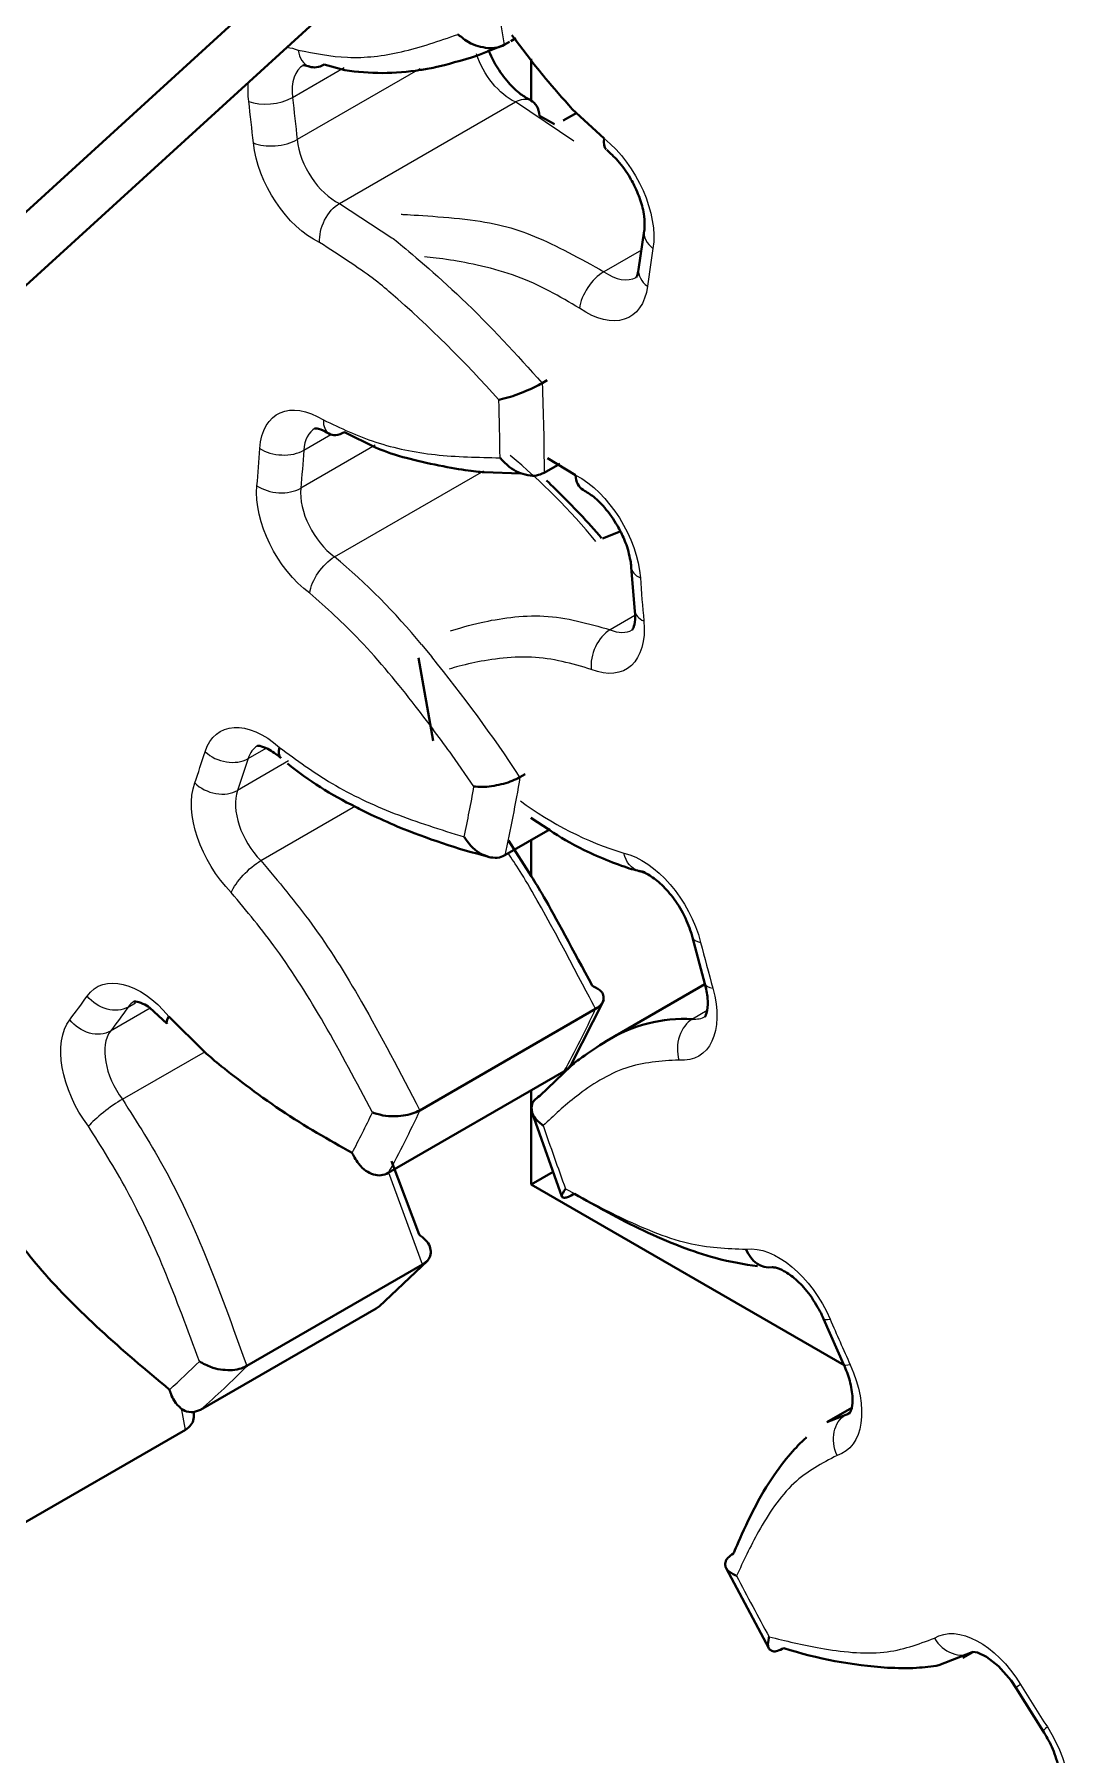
# Model space of a CAD drawing. Header units: inches. Extents: x 0 to 11, y 0 to 8.5.
# Drawn here: x 7.0378 to 7.1496, y 6.1361 to 6.3207 of the extents above; entities that cross this region are included whole.
import ezdxf

# ---------------------------------------------------------------- set-up
doc = ezdxf.new("R2010")
doc.units = ezdxf.units.IN
doc.header["$LTSCALE"] = 0.5
doc.header["$MEASUREMENT"] = 0
doc.layers.add('TANGENT_LINES', color=7, linetype='Continuous', lineweight=15)
doc.layers.add('Visible', color=7, linetype='Continuous', lineweight=40)

msp = doc.modelspace()

# ---------------------------------------------------------------- linework, layer by layer
at = {"layer": 'TANGENT_LINES'}
for p, q in [((7.065508634725383, 6.313908992679453), (7.071047458587873, 6.317106834088245)), ((7.079165616468493, 6.316975591328117), (7.066014469923926, 6.309382773423561)), ((7.07056568136339, 6.302537520574464), (7.089421862195031, 6.31342414152001)), ((7.095715333725237, 6.309217539592444), (7.089421862195031, 6.313424141520011)), ((7.07056568136339, 6.302537520574464), (7.076186315709505, 6.298858565700209)), ((7.102955130839349, 6.297536920485705), (7.09892582568039, 6.295210600096057)), ((7.074389740560518, 6.276586446464885), (7.066401313884017, 6.271974326229358)), ((7.066724123763697, 6.27604593926766), (7.06964309773905, 6.277731209657423)), ((7.070025646522596, 6.264600540157745), (7.08603149442225, 6.273841520637908)), ((7.102240902336122, 6.258309010691499), (7.099586339337124, 6.256776398048239)), ((7.079344319391386, 6.255207235363665), (7.080456254101424, 6.253865997083445)), ((7.060747830980685, 6.242954460230019), (7.062690286907018, 6.244075937668224)), ((7.065101491959473, 6.242710655628544), (7.059612563058087, 6.239541621088624)), ((7.084984884568445, 6.239963934967973), (7.082650230615687, 6.243313056997986)), ((7.062128277723386, 6.232009054218373), (7.072280749940999, 6.23787058671428)), ((7.05023409087673, 6.216162085043473), (7.045988633759902, 6.213710969264295)), ((7.047879432651314, 6.216293900503459), (7.048674552597362, 6.216752963212719)), ((7.110007399880673, 6.215923226957982), (7.108421611897389, 6.215007671850181)), ((7.047269582013894, 6.206397335951543), (7.056176094407489, 6.211539513216473)), ((7.079476716520672, 6.188660008048557), (7.075847381530878, 6.198507006268001)), ((7.054036381702806, 6.170926635279947), (7.053612839101042, 6.173240912343231)), ((7.1252856149913, 6.172765112204765), (7.12487649069236, 6.172528904183536))]:
    msp.add_line(p, q, dxfattribs=at)
for centre, radius, start, end in [((6.996466510267635, 6.200741773892241), 0.1217752758175005, 41.51505375645652, 49.19114554115085), ((7.044510846594056, 6.222169106947415), 0.06936568915962296, 39.45371021500236, 50.23296564881672), ((7.025391360581325, 6.211001914333208), 0.06974978259296498, 39.32881864852151, 50.21414022638424), ((6.959201575552158, 6.155076071913192), 0.1564037927456683, 33.30759553073523, 39.1707659837799), ((7.11182025219418, 6.267754687436857), 0.03657192134184285, 233.295110607092, 252.8849515453306)]:
    msp.add_arc(centre, radius, start, end, dxfattribs=at)
at = {"layer": 'TANGENT_LINES', "extrusion": (0, 0, -1)}
for centre, major_axis, ratio, start_param, end_param in [((6.923302046721674, 6.371203040039544), (-0.1196428560425813, 0.2072275079693781), 0.5773502727292965, 2.082554580834206, 2.131272883137315), ((7.067294781745012, 6.310878910774473), (-0.004629578255675849, 0.008018664854769772), 0.5773502727292965, 0.4147806125340672, 0.6052376483694278), ((7.089028557818946, 6.31846826929916), (-0.002962911604336408, 0.005131913499972467), 0.5773502727292966, 10.1161745980382, 11.33796045440297), ((7.067294781745012, 6.310878910774473), (-0.004629578255675849, 0.008018664854769772), 0.5773502727292965, 11.63102215645535, 11.89967442304782), ((6.923302046721674, 6.371203040039543), (-0.1016964276361944, 0.1761433817739717), 0.5773502727292964, 2.206244195685996, 2.231982743541933), ((7.089643099739373, 6.310586770488658), (-0.001414125772591249, -0.00301850284253706), 0.6289932435505613, 2.407827011951961, 3.153010181861487), ((7.06781535438335, 6.30622082073542), (-0.004629578255675849, 0.008018664854769772), 0.5773502727292965, 10.11617459803824, 11.65676070431137), ((7.097636597870226, 6.302755890855265), (-0.004697449011787407, 0.00813622045414454), 0.5773502727292962, 0.9869943707151239, 2.525048572914985), ((7.070786918907732, 6.299700149543111), (-0.001414125772591271, -0.003018502842537052), 0.6289932435505668, 0.8370306851568661, 2.40782701195205), ((7.097020007898779, 6.298511016668924), (-0.004697449011787407, 0.00813622045414454), 0.5773502727292962, 8.777587161752297, 10.3156413639522), ((6.923302046721674, 6.371203040039544), (-0.1196428560425813, 0.2072275079693781), 0.5773502727292965, 2.306954056090618, 2.355672358393729), ((7.06854568389134, 6.271912722444994), (-0.004629578255675849, 0.008018664854769772), 0.5773502727292965, 11.85542163171194, 13.39600773798496), ((6.923302046721673, 6.371203040039544), (-0.1016964276361944, 0.1761433817739717), 0.5773502727292964, 2.430643670942406, 2.456382218798348), ((7.096212663531531, 6.265532605561092), (-0.004697449011787407, 0.00813622045414454), 0.5773502727292962, 0.7356669584280882, 2.273721160627861), ((7.068213468989669, 6.267722483513926), (-0.004629578255675849, 0.008018664854769772), 0.5773502727292965, 10.34057407329475, 11.8811601795677), ((7.069719165860567, 6.262078937799562), (-0.001963227281448049, -0.002693854070377462), 0.4973765766384036, 0.7281726093988955, 2.298968936193721), ((7.096606340730339, 6.260671936492994), (-0.004697449011787407, 0.00813622045414454), 0.5773502727292962, 2.243074442285671, 3.781128644485416), ((7.062395272629939, 6.237857127660868), (-0.004629578255675849, 0.008018664854769772), 0.5773502727292965, 12.07982110696819, 13.62040721324131), ((6.923302046721673, 6.371203040039544), (-0.1016964276361944, 0.1761433817739717), 0.5773502727292964, 2.655043146198822, 2.680781694054762), ((7.061226928830635, 6.234344855914702), (-0.004629578255675849, 0.008018664854769772), 0.5773502727292965, 10.56497354855111, 12.10555965482409), ((6.923302046721674, 6.371203040039544), (-0.1196428560425813, 0.2072275079693781), 0.5773502727292965, 2.531353531347031, 2.580071833650141), ((7.1034144747155, 6.234163153689683), (-0.0007125396619753079, -0.003256285973501597), 0.7225853181411191, 0.01879555983520237, 0.9884746694573651), ((7.103027368156013, 6.224339105591541), (-0.004697449011787407, 0.00813622045414454), 0.5773502727292962, 0.4843395461407574, 2.022393748340657), ((7.061309447075134, 6.229929664204895), (-0.002363054115279829, -0.002350975618625207), 0.3408193713098477, 0.6612682573590012, 2.232064584153492), ((7.049151955263335, 6.210419816148351), (-0.004629578255675849, 0.008018664854769772), 0.5773502727292965, 12.30422058222467, 13.84480668849778), ((7.104406576338833, 6.219168055355526), (-0.004697449011787407, 0.00813622045414454), 0.5773502727292962, 1.991747029998464, 3.529801232198294), ((7.045837778097009, 6.218832651400158), (0.002728061013079112, -0.001915409674202593), 0.7886009838275608, 0.3513017211467865, 1.922098047941466), ((6.923302046721673, 6.371203040039544), (-0.1016964276361944, 0.1761433817739717), 0.5773502727292964, 2.879442621455239, 2.905181169311176), ((7.047206068203075, 6.20776163155841), (-0.004629578255675849, 0.008018664854769772), 0.5773502727292965, 10.78937302380758, 12.32995913008055), ((7.043977966837414, 6.216292050904158), (0.002649807142610726, -0.002022284158589067), 0.793785496222926, 0.3198569483203443, 1.890653275115578), ((6.923302046721674, 6.371203040039544), (-0.1196428560425813, 0.2072275079693781), 0.5773502727292965, 2.755753006603444, 2.804471308906559), ((7.117652518789385, 6.181763730048798), (-0.004697449011787407, 0.00813622045414454), 0.5773502727292962, 0.2330121338535738, 1.771066336053482), ((6.923302046721674, 6.371203040039544), (-0.1196428560425813, 0.2072275079693781), 0.5773502727292965, 2.980152481859862, 3.028870784162975), ((7.119930597233717, 6.176607214748985), (-0.004697449011787407, 0.00813622045414454), 0.5773502727292962, 1.740419617711227, 3.278473819911098), ((7.127710634503137, 6.179267709335971), (0.003036744994438582, 0.001374514805254321), 0.1378336515324771, 2.519282296927612, 3.141732313094305), ((7.12630014445729, 6.169537851331635), (0.0009512564571256488, -0.003194717869215978), 0.808859388925253, 1.380164350779556, 2.95096067757403), ((7.139169163429813, 6.140481646359487), (-0.004697449011787407, 0.00813622045414454), 0.5773502727292962, 12.54805533592553, 14.08610953812542), ((7.14220297208881, 6.135663668816504), (-0.004697449011787407, 0.00813622045414454), 0.5773502727292962, 1.489092205424162, 3.027146407623906)]:
    msp.add_ellipse(centre, major_axis=major_axis, ratio=ratio, start_param=start_param, end_param=end_param, dxfattribs=at)
at = {"layer": 'TANGENT_LINES'}
for centre, major_axis, ratio, start_param, end_param in [((7.069651804348967, 6.312239738392667), (0.002962911604336408, -0.005131913499972467), 0.5773502727292966, 9.415111355572426, 10.36012641867321), ((7.06847862583018, 6.320354782921631), (0.001148541001695656, 0.003129211510674063), 0.6714597674307805, 2.248352518293446, 3.137202248140592), ((7.063178061436473, 6.314847964482838), (-0.003308938037886106, -0.0004025421375974995), 0.4846217636544687, 0.7208683050116246, 2.291664631806177), ((6.920945024117719, 6.36984221242135), (0.1000297609848549, -0.1732566304191744), 0.5773502727292964, 0.9096099100478601, 0.9353484579037997), ((7.063675606681513, 6.310395923827569), (-0.00331620314321087, -0.000337502331946699), 0.5013727289015661, 0.7305487527600093, 2.301345079554916), ((7.070172376987305, 6.307581648353613), (0.002962911604336408, -0.005131913499972467), 0.5773502727292966, 10.33438787081732, 11.87497397709039), ((7.106542337015448, 6.299046698289779), (-0.003290749659038846, 0.0005311099628578224), 0.6661645373154268, 0.000504619980745674, 0.8853404309139522), ((7.22733086732199, 6.202346511447177), (0.0883333325209826, -0.1529978218042435), 0.5773502727292962, 10.04132204144415, 10.07196875978638), ((7.098677702278281, 6.292647321271298), (0.001910779570495087, 0.002731306014361945), 0.5133647656697856, 0.8328516190124912, 2.403647945807117), ((7.099377030502735, 6.299871844287117), (0.003030782360447963, -0.005249469099347232), 0.5773502727292957, 11.6755072111763, 12.55348514889473), ((7.105956880824718, 6.29501616262369), (-0.003305745283944177, 0.000427971060694479), 0.6513852489273385, 0.00051095192364722, 0.8647387408887617), ((6.920945024117719, 6.36984221242135), (0.1179761893912419, -0.2043407566145807), 0.5773502727292967, 0.7943447531804521, 0.8262141395147844), ((7.070902706495295, 6.273273550063188), (0.002962911604336408, -0.005131913499972467), 0.5773502727292966, 9.422109363101157, 10.13572694341679), ((7.071192253958777, 6.280659052860458), (0.001773692624638059, 0.002822255407367602), 0.5512523523821817, 2.377356738885558, 3.142004997076086), ((6.920945024117718, 6.36984221242135), (0.1000297609848549, -0.1732566304191744), 0.5773502727292964, 0.6852104347914432, 0.7109489826473803), ((7.064373630256424, 6.277605435212415), (-0.003325855329879069, 0.0002231533908012737), 0.6186945306279809, 0.8254996551633559, 2.396295981958335), ((7.064056110793268, 6.273600550394817), (-0.003319417207281971, 0.0003042704637513776), 0.6322017827922622, 0.8407698608507154, 2.411566187645314), ((7.070570491593624, 6.269083311132119), (0.002962911604336408, -0.005131913499972467), 0.5773502727292966, 10.10998839556077, 11.65057450183399), ((7.10519030209372, 6.263702946649301), (-0.00332548465851074, -0.0002286107983469449), 0.5278258173972441, 0.0003710692726027882, 0.7474262433886327), ((7.22733086732199, 6.202346511447175), (0.0883333325209826, -0.1529978218042435), 0.5773502727292962, 10.29264945373134, 10.32329617207357), ((7.105564101156088, 6.259087709735319), (-0.0033189815614885, -0.0003089862547274366), 0.5084895826143441, 12.56602013879982, 13.30125952600936), ((7.099928921946173, 6.253885853963427), (0.001258479564671276, 0.003086638996775604), 0.6551346259384565, 0.7010211289370176, 2.271817455732118), ((7.098963363334295, 6.262032764111187), (0.003030782360447963, -0.005249469099347232), 0.5773502727292957, 11.92683462346343, 12.55419133734414), ((6.920945024117718, 6.36984221242135), (0.1000297609848549, -0.1732566304191744), 0.5773502727292964, 0.460810959535027, 0.4865495073909705), ((7.05849528081431, 6.245056280677585), (-0.003178981032841545, 0.001002591992759177), 0.7217433703924366, 0.9865489258723508, 2.557345252667247), ((7.064752295233894, 6.239217955279061), (0.002962911604336408, -0.005131913499972467), 0.5773502727292966, 9.431102028569146, 9.911327468160335), ((7.057378618394686, 6.241699373345355), (-0.00314584915308778, 0.001102154352678431), 0.7313295994490123, 1.009422600249122, 2.58021892704447), ((6.920945024117719, 6.36984221242135), (0.1179761893912419, -0.2043407566145807), 0.5773502727292967, 0.5699452779240413, 0.6018146642583715), ((7.06358395143459, 6.235705683532895), (0.002962911604336408, -0.005131913499972467), 0.5773502727292966, 9.885588920304485, 11.42617502657744), ((7.11166090848559, 6.224589450335916), (-0.003229244139803427, -0.0008264946440578656), 0.3563218601644225, 0.003479286608669255, 0.6660788141334184), ((7.227330867321991, 6.202346511447171), (0.0883333325209826, -0.1529978218042435), 0.5773502727292962, 10.54397686601852, 10.57462358436074), ((7.112970475631232, 6.219679504482997), (-0.003211992801635409, -0.000891186486294213), 0.3336436457318251, 12.56588918064026, 13.22551885340002), ((6.920945024117718, 6.36984221242135), (0.1000297609848549, -0.1732566304191744), 0.5773502727292964, 0.2364114842786116, 0.2621500321345553), ((7.05150897786729, 6.211780643766543), (0.002962911604336408, -0.005131913499972467), 0.5773502727292966, 9.42102807659134, 9.686927992903964), ((6.942158227553315, 6.38208966098509), (0.1196428560425813, -0.2072275079693781), 0.5773502727292965, 0.3371213446832397, 0.3858396469863496), ((7.109333374792337, 6.211971486020841), (0.0003085741364267691, 0.003319019902537432), 0.7557399682427967, 0.4915055093566391, 2.06230183615177), ((7.106763598942788, 6.22052888297372), (0.003030782360447963, -0.005249469099347232), 0.5773502727292957, 12.17816203575078, 12.56611464737657), ((7.04956309080703, 6.209122459176603), (0.002962911604336408, -0.005131913499972467), 0.5773502727292966, 9.661189445047988, 11.20177555132102), ((7.045979460967259, 6.20486442758082), (0.002666101585699793, 0.00200075321962509), 0.1671720595660564, 0.9451875483362544, 2.515983875131301), ((6.920945024117719, 6.36984221242135), (0.1179761893912419, -0.2043407566145807), 0.5773502727292967, 0.3455458026676276, 0.3774151890019573), ((7.227330867322001, 6.202346511447169), (0.1063333323554564, -0.184174736436068), 0.5773502727292964, 10.66751296654231, 10.70241489612413), ((6.942158227553315, 6.38208966098509), (0.1196428560425813, -0.2072275079693781), 0.5773502727292965, 0.1127218694268172, 0.1614401717299312), ((7.125547584194234, 6.184163854172369), (-0.003061128868129426, -0.001319318446704881), 0.1624288899973392, 12.56602641834121, 13.19139928787872), ((7.227330867321992, 6.202346511447168), (0.0883333325209826, -0.1529978218042435), 0.5773502727292962, 10.7953042783057, 10.82595099664793), ((6.920945024117719, 6.36984221242135), (0.1179761893912419, -0.2043407566145807), 0.5773502727292967, 0.1211463274112102, 0.1530157137455394), ((7.227330867322001, 6.202346511447169), (0.1063333323554564, -0.184174736436068), 0.5773502727292964, 10.91884037882949, 10.95374230841132), ((7.136743494600068, 6.149927660221087), (-0.001757369046377969, 0.002832448613116169), 0.8163596355994749, 1.544901849143719, 3.115698175939145), ((7.145977778313253, 6.144966247040558), (0.002836344408721414, 0.001751074386262873), 0.04167008469994871, 2.525498097557494, 3.141691395840005), ((7.227330867321994, 6.202346511447164), (0.0883333325209826, -0.1529978218042435), 0.5773502727292962, 11.04663169059289, 11.07727840893512), ((7.148858399379368, 6.140391546007512), (0.002804823294851311, 0.001801132253825507), 0.06663693790936241, 2.524536866483893, 3.15068147970102)]:
    msp.add_ellipse(centre, major_axis=major_axis, ratio=ratio, start_param=start_param, end_param=end_param, dxfattribs=at)
for points, knots in [([(7.066121603226225, 6.318993955303438), (7.067867748827882, 6.318641067556761), (7.071430815003212, 6.317920988777146), (7.077291907193949, 6.318598247637083), (7.081245083902623, 6.319971613643175), (7.083266779482024, 6.320673967266105)], [0, 0, 0, 0, 0.3195230394458716, 0.6519970230478052, 1, 1, 1, 1]), ([(7.077179763636934, 6.301368455045828), (7.077179837419814, 6.301368459376504), (7.077188555661668, 6.301368971092613), (7.085137727795059, 6.300981699601147), (7.091391693243238, 6.29937857526366), (7.096380007858822, 6.296618977975004), (7.09892582568039, 6.295210600096057)], [0, 0, 0, 0, 0.002688069982407967, 0.3176244191501812, 0.6517453190897508, 1, 1, 1, 1]), ([(7.076186315709505, 6.298858565700209), (7.07635158479095, 6.298733753014289), (7.077054344014122, 6.298203022974329), (7.084476307764223, 6.291927035045224), (7.089551897119062, 6.286296035673551), (7.092297515903075, 6.283249970169279)], [0, 0, 0, 0, 0.1236920580663674, 0.5259648924004172, 1, 1, 1, 1]), ([(7.076051229547754, 6.292912757707827), (7.075483987154771, 6.293412903092798), (7.073994435510429, 6.294726261173595), (7.070557807577183, 6.296957667053109), (7.068429896303777, 6.298339321924918)], [0, 0, 0, 0, 0.3808141833391607, 1, 1, 1, 1]), ([(7.096320679674326, 6.291286493653105), (7.094192742574438, 6.292541682501885), (7.089968449799401, 6.295033431522795), (7.082602962605935, 6.296507713234256), (7.080478898679903, 6.296712500117359), (7.0796672559286, 6.296790752841864)], [0, 0, 0, 0, 0.385443801972954, 0.765167103831423, 1, 1, 1, 1]), ([(7.068835231354822, 6.279298225242265), (7.070662627012225, 6.278433179549229), (7.074381093429794, 6.276672945882156), (7.080842936422167, 6.275373082987355), (7.085443611294592, 6.275286494767767), (7.087781875583985, 6.275242486845589)], [0, 0, 0, 0, 0.3221249374039787, 0.6554742303050668, 1, 1, 1, 1]), ([(7.082650230615687, 6.243313056997986), (7.081416246304463, 6.245003848360845), (7.078729216810245, 6.248685585818324), (7.072892963474908, 6.255809389129193), (7.069138765138126, 6.259141320322481), (7.067362143256612, 6.26071811018137)], [0, 0, 0, 0, 0.3090816962758526, 0.6730325713726193, 1, 1, 1, 1]), ([(7.082448645606648, 6.256657542754708), (7.083448114734862, 6.256965751432792), (7.085845415894366, 6.25770501290719), (7.092692274634742, 6.258767273975208), (7.097260095144448, 6.257448173519371), (7.099586339337124, 6.25677639804824)], [0, 0, 0, 0, 0.2597419223397723, 0.6230103502142654, 1, 1, 1, 1]), ([(7.097571899342218, 6.252525026345234), (7.095502566558377, 6.253132668832461), (7.091385611646057, 6.254341578652217), (7.08484430368154, 6.25330228792554), (7.083020206047761, 6.252766518483413), (7.082318224771103, 6.252560334280324)], [0, 0, 0, 0, 0.3833574056021283, 0.7626927705838408, 1, 1, 1, 1]), ([(7.064133026956827, 6.244142748777015), (7.065955028576695, 6.242806988657017), (7.069674940638447, 6.240079817545966), (7.076416009974482, 6.236898349176826), (7.081398802289867, 6.235344369667136), (7.083931075303404, 6.234554631679496)], [0, 0, 0, 0, 0.3207105541422385, 0.654782655336667, 1, 1, 1, 1]), ([(7.098031328909639, 6.216092751307294), (7.098031290911169, 6.216092838734726), (7.098026318432495, 6.216104279485651), (7.091425733544751, 6.228720132257848), (7.089441403242139, 6.231634024797773), (7.088644382879088, 6.232804410437203)], [0, 0, 0, 0, 0.004586468183934803, 0.600185083365772, 1, 1, 1, 1]), ([(7.062128277723386, 6.232009054218374), (7.063986127330866, 6.22979061824561), (7.067822209673497, 6.225209998248644), (7.073136790017205, 6.216787784912344), (7.0770678371522, 6.20924798195908), (7.079175148077998, 6.205206130361748)], [0, 0, 0, 0, 0.3034753549854004, 0.6266150101688631, 1, 1, 1, 1]), ([(7.074094529461344, 6.204984036053866), (7.072388625622468, 6.208208954331438), (7.069088163610878, 6.214448297970303), (7.064038149140709, 6.222484021923215), (7.060593687671877, 6.226605147429464), (7.058952424471178, 6.228568836586701)], [0, 0, 0, 0, 0.3589999524775883, 0.6945676997218572, 1, 1, 1, 1]), ([(7.106976352188382, 6.210610658402648), (7.105049577586964, 6.210490941592878), (7.101150251860998, 6.210248663728191), (7.095908421350773, 6.206875908328571), (7.093527986833486, 6.20462956400722), (7.092406932006057, 6.203571658348724)], [0, 0, 0, 0, 0.3407072581022249, 0.6895090767563004, 1, 1, 1, 1]), ([(7.047269582013894, 6.206397335951543), (7.048856485849458, 6.203892103793313), (7.052110645269542, 6.198754788825327), (7.056273828557055, 6.189769163639582), (7.059108115511881, 6.181947271821633), (7.06062053568903, 6.177773387103009)], [0, 0, 0, 0, 0.307434769784893, 0.6304362808481698, 1, 1, 1, 1]), ([(7.055524618659672, 6.178270814490618), (7.0542911588209, 6.181609237407456), (7.051894197595882, 6.188096737067221), (7.047943241028199, 6.196669260915757), (7.045023320435632, 6.201287784108606), (7.043622438363304, 6.203503599962628)], [0, 0, 0, 0, 0.3554679092864844, 0.6907746555782728, 1, 1, 1, 1]), ([(7.094806153180965, 6.196796659163572), (7.096654343924702, 6.19579386691148), (7.100526130871531, 6.193693110826002), (7.107807765642155, 6.190553819077455), (7.112125563139558, 6.190385760295536), (7.114166701696354, 6.190306314406795)], [0, 0, 0, 0, 0.3250399326261362, 0.6809282930373762, 1, 1, 1, 1]), ([(7.123943121853335, 6.168177023713443), (7.122327396441049, 6.167331095988868), (7.118970494339583, 6.165573559383502), (7.115381629968882, 6.160060013867014), (7.113876282034673, 6.156805007349357), (7.113159062315207, 6.155254166637783)], [0, 0, 0, 0, 0.3269756811129755, 0.6793390403529355, 1, 1, 1, 1]), ([(7.116643720018112, 6.14871078711162), (7.118417778209297, 6.148277415708279), (7.122132811576717, 6.147369898000068), (7.129023540452841, 6.146561830349801), (7.132655285410339, 6.147919605805948), (7.134386471996113, 6.148566832602895)], [0, 0, 0, 0, 0.3235540555306916, 0.6775505552370761, 1, 1, 1, 1])]:
    msp.add_open_spline(points, degree=3, knots=knots, dxfattribs=at)
at = {"layer": 'Visible'}
for p, q in [((6.638105102225481, 5.929957495914593), (7.114234506491382, 6.364275590934919)), ((6.61453487618593, 5.916349219732659), (7.09066428045183, 6.350667314752986)), ((7.088240706108347, 6.319550351525261), (7.085346969190065, 6.318393249070089)), ((7.088795196205401, 6.319870486528131), (7.088240706108347, 6.31955035152526)), ((7.089461793688912, 6.320255346759959), (7.088930193780083, 6.31994914359661)), ((7.089059406595528, 6.320606763740811), (7.091047464887451, 6.317968276708735)), ((7.066726882139528, 6.317358813465378), (7.067330084828485, 6.317225571410957)), ((7.071114984659994, 6.316844501256812), (7.06890097477977, 6.317433334499418)), ((7.091105300627603, 6.318043739064662), (7.091105300627603, 6.313581547773832)), ((7.092000122343328, 6.311947598106851), (7.093625823422086, 6.31104950777939)), ((7.094562922449875, 6.311429837754965), (7.096035944468575, 6.312255075991374)), ((7.095530922476681, 6.312663302555976), (7.098966788126139, 6.309503457894384)), ((7.103251587356409, 6.299577808252637), (7.102651135540773, 6.295444133684385)), ((7.092852006000129, 6.283570105172149), (7.092297515903075, 6.283249970169278)), ((7.074420044484818, 6.276339483919116), (7.071088015716175, 6.278000242373673)), ((7.092868024214024, 6.275186589847587), (7.095882425605543, 6.273384686894688)), ((7.089992223756527, 6.273541835939825), (7.086075938054272, 6.273696175799975)), ((7.094189243569544, 6.274590879582997), (7.092502574871119, 6.273617080967869)), ((7.100664846014698, 6.267325187807653), (7.098757435410904, 6.266587298971512)), ((7.101864817435209, 6.263474335850955), (7.1022451195946, 6.258778723480591)), ((7.079017159254758, 6.253765881596346), (7.080593317798545, 6.244845613337853)), ((7.090468122392624, 6.24128278681733), (7.089913632295571, 6.24096265181446)), ((7.091082083411262, 6.236598568606291), (7.093117210511232, 6.235264509846794)), ((7.09316192562898, 6.235395745856366), (7.088280022632603, 6.23257717788181)), ((7.088699889546309, 6.234149690794181), (7.091163450449931, 6.230298940259255)), ((7.091105300627603, 6.234208352872757), (7.091105300627603, 6.230258679281733)), ((7.108431664345787, 6.223762955691859), (7.109758482829597, 6.218788317996704)), ((7.109766278095376, 6.218746713050372), (7.099225994358182, 6.212661277471986)), ((7.050206381623484, 6.216225293152683), (7.052049019276743, 6.214514902807351)), ((7.098031328909639, 6.216092751307294), (7.079175148077998, 6.205206130361747)), ((7.095417759028974, 6.210138677820504), (7.098903661870039, 6.217045330400271)), ((7.052250778195448, 6.215290368294142), (7.056144236075794, 6.211417011017761)), ((7.094640966625519, 6.209375175321076), (7.075784785793878, 6.198488554375529)), ((7.092034390697133, 6.206765968301083), (7.095426982987769, 6.209999832488597)), ((7.091105300627603, 6.207333857630444), (7.091105300627603, 6.19723663806885)), ((7.091243190533898, 6.204932176428573), (7.094425835848625, 6.195944409435474)), ((7.076129252590404, 6.199767021391507), (7.079094844699224, 6.191879090672552)), ((7.091105300627603, 6.19723663806885), (7.093493707523943, 6.198615585416478)), ((7.091105300627603, 6.19723663806885), (7.124691075654552, 6.177845882053864)), ((7.079476716520672, 6.188660008048556), (7.06062053568903, 6.177773387103009)), ((7.074815370903268, 6.184167661785451), (7.079981206788945, 6.189059099347325)), ((7.079933155511585, 6.189009764194211), (7.079476716520672, 6.188660008048557)), ((7.074499608537246, 6.183947177318873), (7.055643427705604, 6.173060556373327)), ((7.074860219884477, 6.184206767546949), (7.074499608537246, 6.183947177318874)), ((7.122486455326104, 6.182844535725664), (7.124673889508698, 6.177893194530716)), ((7.125514758981678, 6.173297855825645), (7.122842529692827, 6.171755043545308)), ((7.055643427705604, 6.173060556373327), (7.054902730133804, 6.17281547002899)), ((7.122848917395695, 6.171758727823534), (7.12487649069236, 6.172528904183536)), ((7.054036381702806, 6.170926635279947), (7.035180200871165, 6.1600400143344)), ((7.112036806051747, 6.156085250634847), (7.11661911753264, 6.147480668918697)), ((7.138440405475778, 6.147059015931828), (7.134866677342539, 6.145651863388603)), ((7.13743674996439, 6.146441445638322), (7.138508441092699, 6.147060186792152)), ((7.138464726654763, 6.147077891298421), (7.138487536282014, 6.147081837480425)), ((7.143141433904532, 6.143215172654295), (7.146053576084515, 6.138590413753687))]:
    msp.add_line(p, q, dxfattribs=at)
at = {"layer": 'Visible', "flags": 128}
msp.add_lwpolyline([(7.138487536282014, 6.147081837480425), (7.138487536282014, 6.147081837480425), (7.138986519946675, 6.147013150708832), (7.139961770043241, 6.146566143783016), (7.141244178524911, 6.145573056849349), (7.142602595043584, 6.144018302201934), (7.143141433904532, 6.143215172654295)], dxfattribs=at)
at = {"layer": 'Visible'}
for centre, radius, start, end in [((7.075127938062067, 6.342326331134658), 0.02579588046434452, 261.0503953355048, 279.1164811501707), ((7.089942420888113, 6.273688024596294), 0.0400211998500438, 231.3898186170024, 243.8295812143909), ((7.103890335279446, 6.301031154501767), 0.07076192118884547, 247.4570130123215, 255.8106134262406), ((7.107559237104032, 6.199195079118045), 0.01583609103272103, 86.87834014282943, 121.7516220654923), ((7.132581918181101, 6.193036336210394), 0.04775693277168328, 252.5010114075304, 266.1002512622247)]:
    msp.add_arc(centre, radius, start, end, dxfattribs=at)
for centre, major_axis, ratio, start_param, end_param in [((7.06847862583018, 6.320354782921631), (0.001148541001695656, 0.003129211510674063), 0.6714597674307805, 9.420387555320177, 10.10233415226757), ((7.071192253958777, 6.280659052860458), (0.001773692624638059, 0.002822255407367602), 0.5512523523821817, 9.42519030425567, 10.23133837285978), ((7.066490049560782, 6.245503576395208), (0.00222333112705366, 0.002483527694749029), 0.4034028425557215, 2.458791828680097, 3.150047225360977), ((7.112970475631232, 6.219679504482997), (-0.003211992801635409, -0.000891186486294213), 0.3336436457318251, 12.54364767797486, 12.56588918064026), ((7.122287619837672, 6.177968042367179), (0.003030782360447963, -0.005249469099347232), 0.5773502727292957, 12.42948944803793, 12.56637061435958)]:
    msp.add_ellipse(centre, major_axis=major_axis, ratio=ratio, start_param=start_param, end_param=end_param, dxfattribs=at)
at = {"layer": 'Visible', "extrusion": (0, 0, -1)}
for centre, major_axis, ratio, start_param, end_param in [((7.089643099739373, 6.310586770488658), (-0.001414125772591249, -0.00301850284253706), 0.6289932435505613, 9.436195489041072, 10.26180864592634), ((7.101323810730094, 6.310864285512577), (-0.00210328229226898, -0.002585984282655033), 0.4500530467778813, 0.04667807513547811, 0.703023895631347), ((7.098239448209499, 6.274745514512881), (-0.001537558976588618, -0.002957536729209441), 0.6053369560712739, 0.009812756287268888, 0.8115316043114686), ((7.054607800799403, 6.216651195912335), (-0.002558781522659725, -0.002136293104984966), 0.2353250297399758, 12.54365422574067, 13.20243321869638), ((7.11652372430031, 6.191667142024989), (0.0004440046086119612, -0.003303629976047931), 0.7944309871892493, 0.0005605182822028762, 1.25515857406751)]:
    msp.add_ellipse(centre, major_axis=major_axis, ratio=ratio, start_param=start_param, end_param=end_param, dxfattribs=at)
at = {"layer": 'Visible'}
for points, knots in [([(7.083266779482024, 6.320673967266105), (7.083272418943255, 6.320667907246521), (7.08330973966609, 6.32062780336035), (7.084413519392811, 6.319748459070125), (7.085400523526887, 6.319395125001348), (7.086465406483602, 6.319172516360295), (7.087431226709559, 6.319200564541115), (7.087974933365475, 6.31943550753252), (7.088240706108347, 6.319550351525261)], [0, 0, 0, 0, 0.03784503606277236, 0.2504501837464838, 0.4539579722673602, 0.6447723938326129, 0.8263589120934794, 1, 1, 1, 1]), ([(7.066646943737549, 6.317352966800034), (7.066673655849568, 6.317355549466871), (7.066712054938815, 6.317359262091851), (7.066723422391751, 6.317358918146934), (7.066726882139528, 6.317358813465378)], [0, 0, 0, 0, 0.6956444161253904, 1, 1, 1, 1]), ([(7.085346969190065, 6.318393249070089), (7.083675670002623, 6.317900133630812), (7.080998743377804, 6.317110308650086), (7.079702168860039, 6.316925662359036), (7.079215091292212, 6.316856297224119)], [0, 0, 0, 0, 0.6243350758841586, 1, 1, 1, 1]), ([(7.091057225511965, 6.313605273331195), (7.090702720863922, 6.313804105628829), (7.08992439686784, 6.314240647009314), (7.088611586123533, 6.315498019417978), (7.087331235662315, 6.317244920389049), (7.08679301660688, 6.318427822365216), (7.086532296335239, 6.319000835381824)], [0, 0, 0, 0, 0.2108811087091821, 0.4629948524937885, 0.7398677610599302, 1, 1, 1, 1]), ([(7.091047464887451, 6.317968276708735), (7.091543278538635, 6.317331151829685), (7.092682451329397, 6.315867304828306), (7.094502839941252, 6.31381970492389), (7.095530922476681, 6.312663302555976)], [0, 0, 0, 0, 0.4352400752601417, 1, 1, 1, 1]), ([(7.099220528437826, 6.308278301229922), (7.099618183136877, 6.307924628829036), (7.100473944004564, 6.307163518746893), (7.101768747314968, 6.305325067676676), (7.102199445228615, 6.30441983468932), (7.102391216660663, 6.304016773005431)], [0, 0, 0, 0, 0.3250262221610308, 0.6994629324416805, 1, 1, 1, 1]), ([(7.102391216660663, 6.304016773005431), (7.102522811817975, 6.30370003531788), (7.102728458004115, 6.303205063475589), (7.102799336530836, 6.302988708968438), (7.102824859142872, 6.302910801985834)], [0, 0, 0, 0, 0.6399105171003019, 1, 1, 1, 1]), ([(7.102824859142872, 6.302910801985834), (7.102994940360429, 6.302343006676983), (7.10331309534945, 6.301280885222022), (7.103298813658338, 6.299841533016122), (7.103262254776491, 6.299637378083919), (7.103251587356409, 6.299577808252637)], [0, 0, 0, 0, 0.4485711669134334, 0.8391000295851427, 1, 1, 1, 1]), ([(7.102651135540773, 6.295444133684385), (7.102593610214109, 6.295175820932008), (7.102506567578118, 6.294769831942617), (7.102412279493319, 6.294645124084422), (7.102380305156455, 6.294602833999983)], [0, 0, 0, 0, 0.6608867712875053, 1, 1, 1, 1]), ([(7.087649596101741, 6.281456473038049), (7.087654903000481, 6.281457347016391), (7.087692161321663, 6.281463482985321), (7.088726803392131, 6.281711510455232), (7.089597710349723, 6.282022622943086), (7.090591378591021, 6.282408269580968), (7.091494927707375, 6.282813616993627), (7.092034180524339, 6.283106799326013), (7.092297515903075, 6.283249970169279)], [0, 0, 0, 0, 0.03176204872141442, 0.222992876012736, 0.4230895774406384, 0.6209875724614613, 0.8149154199808214, 1, 1, 1, 1]), ([(7.067897845883877, 6.278386778470555), (7.067898059903823, 6.278386862255799), (7.067902295729934, 6.278388520511175), (7.068384151164185, 6.278397361591515), (7.069192882750756, 6.277979674008842), (7.069361691073047, 6.277872801875432), (7.06941856133414, 6.277836797453091)], [0, 0, 0, 0, 0.01574853389434877, 0.3116908136726524, 0.7681137836855825, 1, 1, 1, 1]), ([(7.086075938054272, 6.273696175799975), (7.085526705918833, 6.273732447368056), (7.083975228665188, 6.273834907710781), (7.077247371256987, 6.27519342772216), (7.075231497750464, 6.2760105615417), (7.074420044484818, 6.276339483919116)], [0, 0, 0, 0, 0.2466553187815864, 0.6967547816101567, 1, 1, 1, 1]), ([(7.087781875583985, 6.275242486845589), (7.08778681544843, 6.275235413447286), (7.087819239128454, 6.275188985937821), (7.088806316456198, 6.27413314776694), (7.089416544453501, 6.273841249617312), (7.089705635011438, 6.27370296523949)], [0, 0, 0, 0, 0.08641438974540207, 0.56719623655693, 1, 1, 1, 1]), ([(7.089705635011438, 6.27370296523949), (7.089727227376364, 6.273691900967262), (7.08981691140181, 6.273645945441992), (7.090831731957586, 6.273293518324492), (7.091688698159739, 6.273289161506424), (7.092234721482416, 6.273509160028811), (7.092502574871119, 6.27361708096787)], [0, 0, 0, 0, 0.09988116473162528, 0.41485705478495, 0.7129563624060867, 1, 1, 1, 1]), ([(7.092767369398204, 6.272809053435983), (7.094020830391842, 6.271581599736212), (7.096324856263489, 6.269325378685159), (7.097942259696711, 6.26745173904771), (7.098679745877497, 6.266597417044918)], [0, 0, 0, 0, 0.5440307806712092, 1, 1, 1, 1]), ([(7.09670188923291, 6.271787977783672), (7.097076039668089, 6.271556685249064), (7.097895570545775, 6.271050067172302), (7.099208977167407, 6.269764909341541), (7.100459475110612, 6.267850665243229), (7.100687121649732, 6.267381793657417), (7.100766824263001, 6.267217634383036)], [0, 0, 0, 0, 0.2391892514434832, 0.5239148715018702, 0.8333151515205168, 1, 1, 1, 1]), ([(7.100766824263001, 6.267217634383036), (7.100990955154292, 6.266746694488504), (7.10145165826484, 6.2657786731995), (7.101842413027409, 6.263906043415641), (7.10185945671275, 6.263577630901569), (7.101864817435209, 6.263474335850955)], [0, 0, 0, 0, 0.3937272711352015, 0.8093100307379151, 1, 1, 1, 1]), ([(7.1022451195946, 6.258778723480591), (7.102266909705467, 6.25836989402343), (7.102305737316783, 6.257641404326702), (7.102064795177163, 6.256887317948022), (7.101989269743778, 6.256792243566873), (7.101966637988015, 6.256763753824053)], [0, 0, 0, 0, 0.4724912471858555, 0.8419280933412097, 1, 1, 1, 1]), ([(7.061747434622475, 6.244331183686429), (7.061829810970106, 6.244335652453723), (7.06205819893454, 6.244348042086126), (7.062546835493229, 6.244144596887788), (7.062859227672653, 6.24401453152986)], [0, 0, 0, 0, 0.360686027540579, 1, 1, 1, 1]), ([(7.062859227672653, 6.24401453152986), (7.06333708703005, 6.243701362842747), (7.064028611861232, 6.243248166896836), (7.064210514613002, 6.24307389481684), (7.064266718433728, 6.243020048700459)], [0, 0, 0, 0, 0.6910227020779559, 1, 1, 1, 1]), ([(7.084984884568445, 6.239963934967973), (7.08499076603826, 6.239962829575106), (7.085031384156485, 6.239955195602718), (7.086164640970507, 6.239887194378875), (7.087107359643908, 6.24002724144117), (7.088159823070824, 6.240246630286059), (7.089102594212008, 6.240549988853727), (7.08964760131417, 6.240827293025944), (7.089913632295571, 6.240962651814461)], [0, 0, 0, 0, 0.0331260317106325, 0.2287722482218796, 0.4294287285295915, 0.6258928613950521, 0.817389371923287, 1, 1, 1, 1]), ([(7.072291368899589, 6.237769550225358), (7.072813883509424, 6.237501032424405), (7.074003845501169, 6.236889516552453), (7.07577079855984, 6.23611206822159), (7.07676187911632, 6.235675998955004)], [0, 0, 0, 0, 0.4391019322128336, 1, 1, 1, 1]), ([(7.083931075303404, 6.234554631679496), (7.083935192845215, 6.234546787789183), (7.083962029153308, 6.234495664797177), (7.084802032020284, 6.233305410589018), (7.085415206190437, 6.232932430787639), (7.085710058653359, 6.232753078788795)], [0, 0, 0, 0, 0.0859969995419451, 0.5604902343879843, 1, 1, 1, 1]), ([(7.093117210511232, 6.235264509846794), (7.094221591313454, 6.23455871775819), (7.096577591111378, 6.23305303600894), (7.101774565633175, 6.231044281346318), (7.102933263205355, 6.230839600888521), (7.103329141627023, 6.230769670150316)], [0, 0, 0, 0, 0.3674472178663892, 0.7838832124745788, 1, 1, 1, 1]), ([(7.085710058653359, 6.232753078788795), (7.085710711042542, 6.232752627399472), (7.085720306612433, 6.232745988206317), (7.086087020657864, 6.232586219333042), (7.086428802335648, 6.232437312918776)], [0, 0, 0, 0, 0.06798858117578399, 1, 1, 1, 1]), ([(7.086428802335648, 6.232437312918776), (7.08647899870799, 6.23242077057118), (7.086634448935737, 6.232369541536468), (7.087541928041285, 6.232239424135083), (7.088036070373951, 6.23246554477902), (7.088280022632603, 6.232577177881811)], [0, 0, 0, 0, 0.1944993769665309, 0.6023338148856626, 1, 1, 1, 1]), ([(7.102701935053525, 6.230906867716182), (7.10297235697337, 6.230819928154397), (7.103592632161051, 6.230620512171279), (7.104856123891178, 6.229734300526172), (7.106206017771401, 6.228303751814623), (7.107430253989701, 6.226508648916002), (7.108267896718494, 6.224416711906716), (7.108389460552248, 6.22393143216534), (7.108431664345787, 6.223762955691859)], [0, 0, 0, 0, 0.1288301033068433, 0.2955016241040613, 0.4859461806002148, 0.6913751184983487, 0.8928534879351129, 1, 1, 1, 1]), ([(7.091163450449931, 6.230298940259255), (7.091540799984986, 6.229695800256174), (7.092691314154463, 6.227856865647121), (7.095665830860961, 6.222315919855132), (7.097664755500896, 6.2185923122358)], [0, 0, 0, 0, 0.3279833878331879, 1, 1, 1, 1]), ([(7.098821813828503, 6.216869000275057), (7.0988465293031, 6.216919592958408), (7.098912031807688, 6.217053676868488), (7.098897836473738, 6.21762947203558), (7.098575546798339, 6.218116929675889), (7.097710218236833, 6.218576986721307), (7.097671041919765, 6.218590193080375), (7.097664755500896, 6.2185923122358)], [0, 0, 0, 0, 0.1409207833130895, 0.3734771193467741, 0.633042318832653, 0.9411162185700672, 1, 1, 1, 1]), ([(7.109758482829597, 6.218788317996704), (7.109884071738739, 6.218263299455156), (7.110124761004797, 6.217257109272476), (7.110046639217251, 6.216351726526279), (7.110009280485901, 6.215918762153002)], [0, 0, 0, 0, 0.5217885749479009, 1, 1, 1, 1]), ([(7.048504117255872, 6.216893872173912), (7.048553874240062, 6.216899306687099), (7.048709081482023, 6.216916258594797), (7.049531234931737, 6.216668976487377), (7.049980341287784, 6.216373839137051), (7.050206381623484, 6.216225293152683)], [0, 0, 0, 0, 0.189866099077577, 0.5922503957894671, 1, 1, 1, 1]), ([(7.098031328909639, 6.216092751307294), (7.098251191000742, 6.216245822974662), (7.098630102832592, 6.216509627733346), (7.098765133973005, 6.216762750846654), (7.098821813828503, 6.216869000275057)], [0, 0, 0, 0, 0.5802460430654068, 1, 1, 1, 1]), ([(7.110009280485901, 6.215918762153002), (7.110009242714658, 6.215916837693549), (7.110008947007806, 6.215901771314978), (7.109824135622736, 6.215303173331871), (7.109778569383177, 6.215268716856855), (7.109766873596508, 6.215259872686586)], [0, 0, 0, 0, 0.09816463415650538, 0.7685199798892992, 1, 1, 1, 1]), ([(7.095426982987769, 6.209999832488597), (7.095770620688543, 6.210285964713442), (7.096616907306648, 6.210990630913773), (7.09825358524999, 6.212038638233775), (7.099225684274884, 6.212661098442271)], [0, 0, 0, 0, 0.4060535679314992, 1, 1, 1, 1]), ([(7.056144236075794, 6.211417011017761), (7.056540165386445, 6.211066259740267), (7.0577511709729, 6.209993437534195), (7.064488786923511, 6.204815029184937), (7.069402670879234, 6.202056694242073), (7.071907473845894, 6.200650660723539)], [0, 0, 0, 0, 0.192341741475311, 0.5883043188995778, 1, 1, 1, 1]), ([(7.095501069910862, 6.210290758555676), (7.095439744571585, 6.210175989657404), (7.095291507062112, 6.209898566721869), (7.094881408718504, 6.209568622671584), (7.094640966625519, 6.209375175321076)], [0, 0, 0, 0, 0.4136965029661304, 1, 1, 1, 1]), ([(7.092034390697133, 6.206765968301083), (7.091823469538884, 6.206611294670494), (7.091416925166283, 6.206313165764756), (7.091112331846928, 6.205740076433872), (7.091199131969197, 6.205039671429351), (7.091233386752089, 6.20495630992333), (7.091242990531796, 6.204932938426789)], [0, 0, 0, 0, 0.3099727163286911, 0.5974633580109, 0.8871435488084248, 1, 1, 1, 1]), ([(7.074094529461344, 6.204984036053866), (7.074100638775214, 6.204981075734334), (7.074142102453433, 6.204960984159552), (7.075318018250577, 6.204590941482429), (7.076307953152247, 6.204556294102326), (7.077392589764171, 6.204613624295443), (7.078359756014284, 6.204816543091266), (7.07890775287315, 6.205078371247289), (7.079175148077998, 6.205206130361748)], [0, 0, 0, 0, 0.03481752499973878, 0.2363052027860597, 0.4378703648411075, 0.6324608501951775, 0.8206591795887473, 1, 1, 1, 1]), ([(7.091242990531796, 6.204932938426789), (7.091317834773808, 6.204738399554691), (7.091483361291067, 6.204308154807678), (7.092360468357207, 6.203599073781999), (7.092400558458566, 6.20357541899969), (7.092406932006057, 6.203571658348724)], [0, 0, 0, 0, 0.4097271926688306, 0.9061580878549933, 1, 1, 1, 1]), ([(7.075784785793878, 6.19848855437553), (7.075532397495129, 6.198383278903123), (7.075026257141125, 6.198172159112168), (7.074183125894421, 6.198279593442544), (7.073340474977298, 6.198725742250312), (7.072595605093476, 6.199346394898797), (7.071929659057278, 6.20058925038611), (7.071910442767174, 6.200642442525639), (7.071907473845894, 6.200650660723539)], [0, 0, 0, 0, 0.1742595692311733, 0.3494607337050447, 0.5342789018985716, 0.7374223451800472, 0.9594316913972801, 1, 1, 1, 1]), ([(7.094429722192338, 6.195934070733846), (7.09442177094992, 6.196010480512203), (7.094401689227103, 6.196203461672706), (7.094784625899127, 6.196768930618854), (7.094803036862881, 6.196792645142388), (7.094806153180965, 6.196796659163572)], [0, 0, 0, 0, 0.352552842108233, 0.8904103384713982, 1, 1, 1, 1]), ([(7.094744990328484, 6.195825761312497), (7.094727802527456, 6.195819927187544), (7.094678424753031, 6.19580316668948), (7.094432663268146, 6.195885923712787), (7.094430364198383, 6.195923560743415), (7.094429722192338, 6.195934070733846)], [0, 0, 0, 0, 0.2778979467762838, 0.7983558866557927, 1, 1, 1, 1]), ([(7.095755878121018, 6.196257110456689), (7.095530451739347, 6.196134346306133), (7.095138547175855, 6.19592092039529), (7.094862326741444, 6.19585413237378), (7.094744990328484, 6.195825761312496)], [0, 0, 0, 0, 0.5752073404348378, 1, 1, 1, 1]), ([(7.115416746672973, 6.188485925329679), (7.113991652898989, 6.188691856173143), (7.110673359248359, 6.189171360766323), (7.102934082574389, 6.19218910294973), (7.098158217578371, 6.194895664845846), (7.095755878121018, 6.196257110456689)], [0, 0, 0, 0, 0.2722514453848472, 0.6339303834506728, 1, 1, 1, 1]), ([(7.033784310639531, 6.194187862628106), (7.035329904068487, 6.192122228760762), (7.03852484484532, 6.187852297387382), (7.044846360379806, 6.181495717460653), (7.049785790695923, 6.177351720680292), (7.052313984794718, 6.175230660652105)], [0, 0, 0, 0, 0.3138713055092577, 0.6488124327282098, 1, 1, 1, 1]), ([(7.079094844699224, 6.191879090672552), (7.079101282877556, 6.191875286577712), (7.079142076291217, 6.19185118317355), (7.080035195656103, 6.191128046207373), (7.080319605883767, 6.190436942958851), (7.080409885145982, 6.189751541542545), (7.080073997412399, 6.189148266697243), (7.079969386818403, 6.18904539369547), (7.079933155511585, 6.189009764194211)], [0, 0, 0, 0, 0.04631755498709886, 0.2934760553143733, 0.510097467170505, 0.7048422287157466, 0.89777372097328, 1, 1, 1, 1]), ([(7.116967728908921, 6.188363512048941), (7.117080799134934, 6.188361828947984), (7.117375623520466, 6.188357440354955), (7.118326803793857, 6.187982858672322), (7.119570108839327, 6.187067270000465), (7.120894074348184, 6.185691409349754), (7.122110204859327, 6.183713146256899), (7.122381749238483, 6.183086259838784), (7.122486455326104, 6.182844535725664)], [0, 0, 0, 0, 0.09122453706067311, 0.2378629550232036, 0.4226126260028532, 0.6327606167395127, 0.8583944209734499, 1, 1, 1, 1]), ([(7.06062053568903, 6.177773387103009), (7.060353221324815, 6.177652630271334), (7.059805533007427, 6.177405217057505), (7.058830574945574, 6.177296335753535), (7.0577418842197, 6.177389309881591), (7.056736620059885, 6.177592480844385), (7.055570994890872, 6.178235302943972), (7.055530647811644, 6.178266197804313), (7.055524618659672, 6.178270814490618)], [0, 0, 0, 0, 0.176144608419598, 0.3608947258981146, 0.5535679533559703, 0.7561904383561698, 0.9635670059021083, 1, 1, 1, 1]), ([(7.124673889508697, 6.177893194530716), (7.124899375161693, 6.17734459283971), (7.125352905125935, 6.176241164297805), (7.125662435590121, 6.174379416420903), (7.125562316564814, 6.173615398558387), (7.125519086717467, 6.17328550745661)], [0, 0, 0, 0, 0.3597295822525364, 0.7235411318131135, 1, 1, 1, 1]), ([(7.053514996170424, 6.173255904993788), (7.053499304966421, 6.173267877385288), (7.053428417663546, 6.173321964410243), (7.052715139765583, 6.173984452888734), (7.052329208055375, 6.175168396041548), (7.052316036112797, 6.175222270562476), (7.052313984794718, 6.175230660652105)], [0, 0, 0, 0, 0.1093696482173318, 0.4940933389875623, 0.9212131791421007, 1, 1, 1, 1]), ([(7.054902730133804, 6.17281547002899), (7.054902217662737, 6.172815345756302), (7.054893844151385, 6.172813315205059), (7.054041686885699, 6.172836745260918), (7.053690012934914, 6.173116620252053), (7.053514996170424, 6.173255904993788)], [0, 0, 0, 0, 0.03170926776278647, 0.518112983166565, 1, 1, 1, 1]), ([(7.125519086717467, 6.17328550745661), (7.125518530307501, 6.173278751475874), (7.125515863582841, 6.173246371860934), (7.125332835043565, 6.172730255105579), (7.125298776135108, 6.172704899641397), (7.125290894491392, 6.172699032080046)], [0, 0, 0, 0, 0.1685011501138974, 0.8075811004455293, 1, 1, 1, 1]), ([(7.054917127685182, 6.172815427069535), (7.054933015888242, 6.172581070721108), (7.054965113661811, 6.172107617746098), (7.054668864050932, 6.1713933336789), (7.054249398446064, 6.171083816857146), (7.054036381702806, 6.170926635279947)], [0, 0, 0, 0, 0.3254243627187627, 0.6574310177822256, 1, 1, 1, 1]), ([(7.112816802425709, 6.157639073652469), (7.112816830456786, 6.157639149158427), (7.112820047978416, 6.157647816041302), (7.115671214866291, 6.164591505881572), (7.119537658929262, 6.169086385579374), (7.120406244611753, 6.169885613916389), (7.1206709237909, 6.170129158225782)], [0, 0, 0, 0, 0.00360937952772806, 0.414299349111965, 0.8215227689935324, 1, 1, 1, 1]), ([(7.112033634212779, 6.15609154234596), (7.112016541069844, 6.156120193292903), (7.111964820716405, 6.156206885196657), (7.111894804129687, 6.156744950011815), (7.112214557223248, 6.157223753397372), (7.112607276179482, 6.157494580190874), (7.112816802425709, 6.157639073652469)], [0, 0, 0, 0, 0.1310235357286021, 0.3964504130231292, 0.6779898770767517, 1, 1, 1, 1]), ([(7.113159062315207, 6.155254166637783), (7.11315296446845, 6.155256058770169), (7.113115333870696, 6.155267735362833), (7.112271553345797, 6.155678806740428), (7.112105230182651, 6.155967339615376), (7.112033634212779, 6.15609154234596)], [0, 0, 0, 0, 0.09921096406827654, 0.6122436378784025, 1, 1, 1, 1]), ([(7.116643720018112, 6.14871078711162), (7.116641692013731, 6.148705226787412), (7.116629329823944, 6.148671332490245), (7.116453318712905, 6.147840567016747), (7.116573089187503, 6.147581779522301), (7.116623578608038, 6.147472687271645)], [0, 0, 0, 0, 0.1019438112338011, 0.6214230867011431, 1, 1, 1, 1]), ([(7.116623578608038, 6.147472687271645), (7.11663530658172, 6.147446858874514), (7.116670760920096, 6.14736877814579), (7.117045536146732, 6.147095476810924), (7.117578115070889, 6.147173624940902), (7.117995902504548, 6.147378593501736), (7.118221935538707, 6.147489486415164)], [0, 0, 0, 0, 0.1256976738760047, 0.3799912912054118, 0.6645603999480352, 1, 1, 1, 1]), ([(7.134866677342539, 6.145651863388603), (7.134086406417213, 6.145538274243528), (7.132423754806679, 6.145296231167375), (7.130405191135621, 6.145357477227695), (7.129333925463415, 6.145389980934623)], [0, 0, 0, 0, 0.4692930980748718, 1, 1, 1, 1]), ([(7.146053576084515, 6.138590413753687), (7.14637039085857, 6.138056594139711), (7.147027358490757, 6.136949631218377), (7.147732584914279, 6.134852826358968), (7.147915259765248, 6.133294746083683), (7.147818404162258, 6.132203190445144), (7.147579537853209, 6.131769983160145), (7.147565382158576, 6.131757368893409), (7.147563269346485, 6.131755486147563)], [0, 0, 0, 0, 0.2331549416026206, 0.4834851858623452, 0.6962350777211718, 0.8738697740182865, 0.9811743984820457, 1, 1, 1, 1])]:
    msp.add_open_spline(points, degree=3, knots=knots, dxfattribs=at)

doc.saveas('drawing.dxf')
